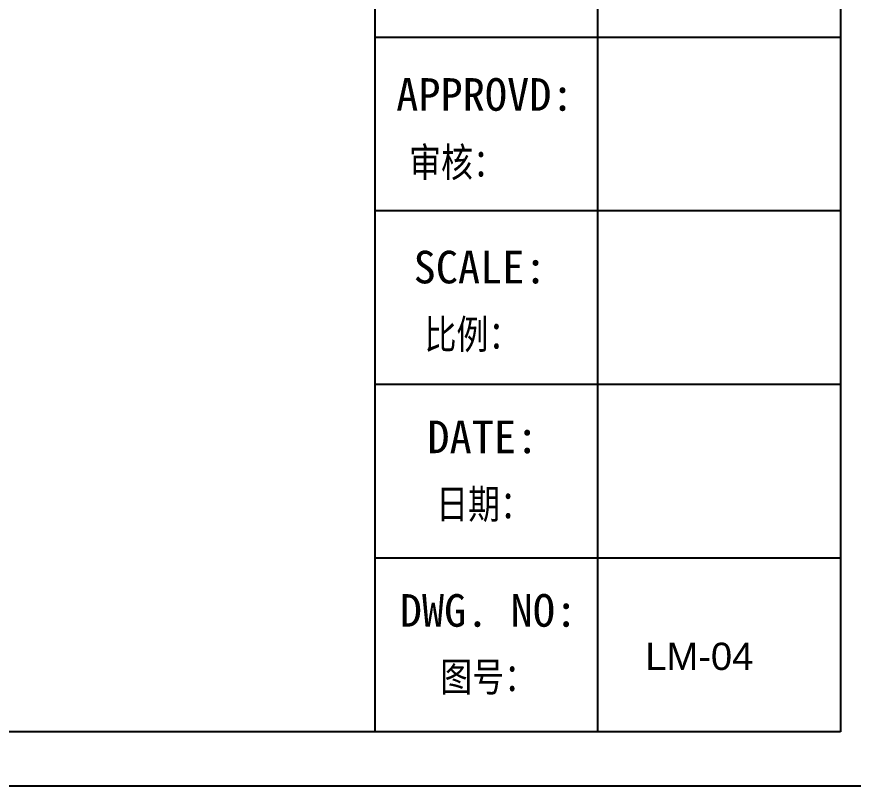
# Model space of a CAD drawing. Header units: inches. Extents: x -138455 to 599497, y -747149 to 13167.
# Drawn here: x 196400 to 197611, y -682794 to -681679 of the extents above; entities that cross this region are included whole.
import ezdxf
from ezdxf.enums import TextEntityAlignment as Align

# ---------------------------------------------------------------- set-up
doc = ezdxf.new("R2010")
doc.units = ezdxf.units.IN
doc.header["$MEASUREMENT"] = 0
doc.layers.add('3', color=3, linetype='Continuous')
doc.styles.add('-宋体', font='', dxfattribs={"width": 0.8})
doc.styles.add('12354', font='', dxfattribs={"height": 180})
doc.styles.get("Standard").update_dxf_attribs({"font": 'arial.ttf'})
doc.styles.get('-宋体').set_extended_font_data('SimSun')
doc.styles.get('12354').set_extended_font_data('SimSun')

msp = doc.modelspace()

# ---------------------------------------------------------------- linework, layer by layer
at = {"color": 255}
for p, q in [((196918.5, -678178.7), (196918.5, -682715.3)), ((197592.9, -678178.7), (197592.9, -682715.3)), ((197592.9, -678178.7), (197592.9, -682715.3)), ((197240.7, -680955.1), (197240.7, -682715.3)), ((197592.9, -681709.5), (196918.5, -681709.5)), ((197592.9, -681960.9), (196918.5, -681960.9)), ((197592.9, -682212.4), (196918.5, -682212.4)), ((197592.9, -682463.9), (196918.5, -682463.9)), ((197592.9, -682715.3), (191112, -682715.3))]:
    msp.add_line(p, q, dxfattribs=at)
at = {"color": 255, "lineweight": -2}
msp.add_line((197672, -682794.4), (191033, -682794.4), dxfattribs=at)

# ---------------------------------------------------------------- texts
at = {"color": 255, "style": '12354', "width": 1}
for s, p in [('APPROVD:', (196949.3, -681792.1)), ('SCALE:', (196974.5, -682042.2)), ('DATE:', (196994.5, -682288.2)), ('DWG. NO:', (196954.5, -682539.6))]:
    msp.add_text(s, height=47.23, dxfattribs=at).set_placement(p, align=Align.MIDDLE_LEFT)
at = {"color": 255, "style": '-宋体', "width": 0.8}
for s, p in [('审核：', (196967.9, -681911.6)), ('比例：', (196990.3, -682160.9)), ('日期：', (197007.2, -682406.7)), ('图号：', (197013.1, -682657))]:
    msp.add_text(s, height=42.46, dxfattribs=at).set_placement(p)
at = {"layer": '3', "color": 255}
msp.add_text('LM-04', height=39.52, dxfattribs=at).set_placement((197310.1, -682625.9))

doc.saveas('drawing.dxf')
